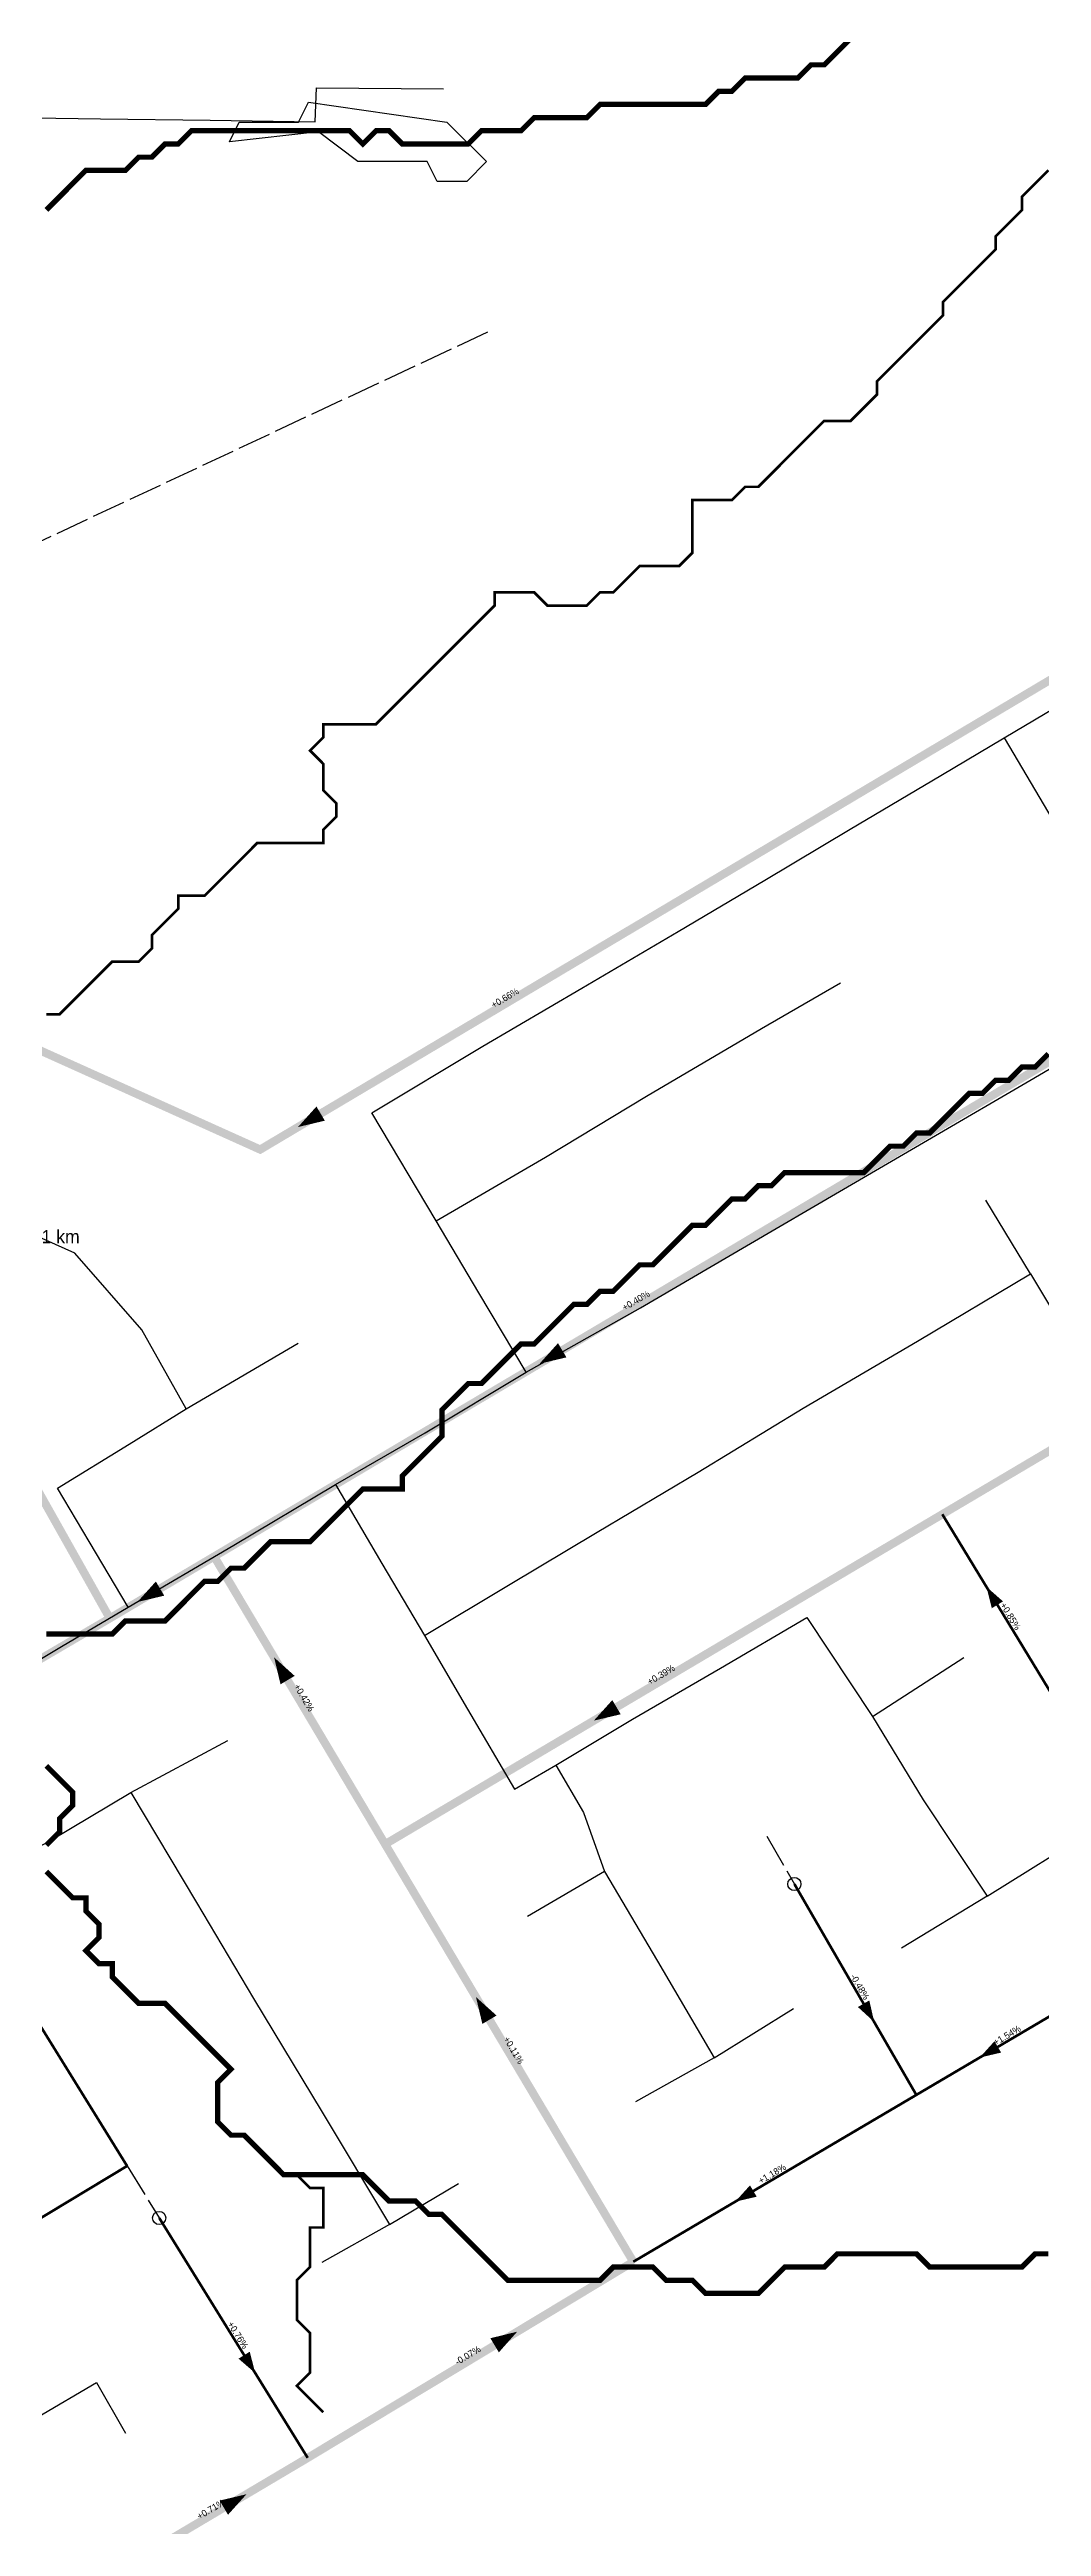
# Model space of a CAD drawing. Header units: metres. Extents: x 442821 to 452274, y 2561971 to 2571293.
# Drawn here: x 445372 to 445673, y 2566409 to 2567161 of the extents above; entities that cross this region are included whole.
import ezdxf
from ezdxf.enums import TextEntityAlignment as Align

# ---------------------------------------------------------------- set-up
doc = ezdxf.new("R2010")
doc.units = ezdxf.units.M
doc.header["$LTSCALE"] = 8
doc.linetypes.add('DASHDOT', pattern=[3.556, 2.54, -0.508, 0, -0.508])
doc.linetypes.add('DASHED', pattern=[1.524, 1.27, -0.254])
for name, color, linetype in [('A_ARROWS', 7, 'Continuous'), ('A_BRANCH', 7, 'Continuous'), ('A_BUILT_2006', 252, 'Continuous'), ('A_GRADIENT', 8, 'Continuous'), ('A_HEAD_GAP', 8, 'Continuous'), ('A_HEADS', 8, 'Continuous'), ('A_LATERAL', 7, 'Continuous'), ('A_OUTLET_LABEL', 7, 'Continuous'), ('A_STREAMS', 5, 'Continuous'), ('A_SUBMAIN', 7, 'Continuous'), ('A_WADI', 4, 'Continuous')]:
    doc.layers.add(name, color=color, linetype=linetype)

msp = doc.modelspace()

# ---------------------------------------------------------------- linework, layer by layer
at = {"layer": 'A_ARROWS', "color": 2}
for points in [[(445447.6, 2566834.07), (445453.2, 2566840.3), (445455.75, 2566836)], [(445520.89, 2566762.25), (445526.5, 2566768.48), (445529.05, 2566764.18)], [(445398.86, 2566689.94), (445404.47, 2566696.17), (445407.02, 2566691.87)], [(445656.5, 2566694.56), (445661.53, 2566690.13), (445658.12, 2566688.05)], [(445440.36, 2566673.13), (445446.59, 2566667.53), (445442.3, 2566664.97)], [(445537.37, 2566653.95), (445542.98, 2566660.18), (445545.53, 2566655.88)], [(445501.61, 2566570.07), (445507.85, 2566564.47), (445503.55, 2566561.92)], [(445622.44, 2566562.51), (445617.5, 2566567.05), (445620.96, 2566569.05)], [(445654.44, 2566551.7), (445658.94, 2566556.67), (445660.97, 2566553.23)], [(445580.26, 2566507.97), (445584.76, 2566512.94), (445586.79, 2566509.5)], [(445514.11, 2566468.53), (445508.55, 2566462.26), (445505.97, 2566466.54)], [(445434.63, 2566455.96), (445429.56, 2566460.35), (445432.96, 2566462.46)], [(445431.97, 2566419.21), (445426.37, 2566412.98), (445423.82, 2566417.28)]]:
    msp.add_solid(points, dxfattribs=at)
at = {"layer": 'A_BRANCH', "color": 2, "const_width": 0.8}
for points in [[(445328.17, 2566478.05), (445395.74, 2566518.81)], [(445405.49, 2566503.05), (445450.55, 2566430.24)]]:
    msp.add_lwpolyline(points, dxfattribs=at)
at = {"layer": 'A_BUILT_2006', "color": 252}
for points in [[(445452.8, 2567139.12), (445453.22, 2567149.4)], [(445453.22, 2567149.4), (445491.76, 2567149.13)], [(445353.84, 2567140.47), (445387.66, 2567140.01)], [(445387.66, 2567140.01), (445421, 2567139.55)], [(445421, 2567139.55), (445452.8, 2567139.12)], [(445661.88, 2566952.15), (445683.53, 2566965)], [(445642.64, 2566940.72), (445661.88, 2566952.15)], [(445661.88, 2566952.15), (445676.68, 2566927.16)], [(445615.19, 2566924.42), (445642.64, 2566940.72)], [(445589.24, 2566909.01), (445615.19, 2566924.42)], [(445563, 2566893.43), (445589.24, 2566909.01)], [(445533.74, 2566876.17), (445563, 2566893.43)], [(445503.69, 2566858.61), (445533.74, 2566876.17)], [(445588.2, 2566864.02), (445612.17, 2566877.81)], [(445553.38, 2566843.42), (445588.2, 2566864.02)], [(445669.64, 2566848.23), (445700.21, 2566866.11)], [(445470.03, 2566838.41), (445503.69, 2566858.61)], [(445522.71, 2566824.88), (445553.38, 2566843.42)], [(445639.84, 2566830.78), (445669.64, 2566848.23)], [(445489.51, 2566805.6), (445470.03, 2566838.41)], [(445613.14, 2566815.2), (445639.84, 2566830.78)], [(445489.51, 2566805.6), (445522.71, 2566824.88)], [(445583.69, 2566797.98), (445613.14, 2566815.2)], [(445669.83, 2566789.55), (445656.27, 2566811.92)], [(445379.89, 2566795.84), (445353.41, 2566807.61)], [(445502.52, 2566783.74), (445489.51, 2566805.6)], [(445551.51, 2566779.25), (445583.69, 2566797.98)], [(445400.24, 2566772.49), (445379.89, 2566795.84)], [(445635.63, 2566769.14), (445669.83, 2566789.55)], [(445669.83, 2566789.55), (445682.96, 2566767.73)], [(445516.83, 2566759.67), (445502.52, 2566783.74)], [(445516.83, 2566759.67), (445551.51, 2566779.25)], [(445413.62, 2566748.52), (445400.24, 2566772.49)], [(445413.62, 2566748.52), (445447.62, 2566768.52)], [(445600.9, 2566748.76), (445635.63, 2566769.14)], [(445486.22, 2566741.26), (445516.83, 2566759.67)], [(445396.39, 2566737.84), (445413.62, 2566748.52)], [(445568.99, 2566729.36), (445600.9, 2566748.76)], [(445374.62, 2566724.52), (445396.39, 2566737.84)], [(445458.97, 2566725.62), (445486.22, 2566741.26)], [(445538.42, 2566711.11), (445568.99, 2566729.36)], [(445384.26, 2566708.26), (445374.62, 2566724.52)], [(445428.12, 2566707.21), (445458.97, 2566725.62)], [(445458.97, 2566725.62), (445473.09, 2566701.68)], [(445396.05, 2566688.37), (445384.26, 2566708.26)], [(445396.05, 2566688.37), (445428.12, 2566707.21)], [(445511.46, 2566695.02), (445538.42, 2566711.11)], [(445473.09, 2566701.68), (445485.94, 2566679.78)], [(445485.94, 2566679.78), (445511.46, 2566695.02)], [(445375.88, 2566676.41), (445396.05, 2566688.37)], [(445575.78, 2566669.9), (445602.03, 2566685.2)], [(445602.03, 2566685.2), (445621.88, 2566655.24)], [(445355.16, 2566664.12), (445375.88, 2566676.41)], [(445485.94, 2566679.78), (445499, 2566657.44)], [(445549.09, 2566654.36), (445575.78, 2566669.9)], [(445621.88, 2566655.24), (445649.66, 2566673.13)], [(445499, 2566657.44), (445513.32, 2566633.15)], [(445525.83, 2566640.44), (445549.09, 2566654.36)], [(445621.88, 2566655.24), (445637.33, 2566629.92)], [(445396.91, 2566632.12), (445426.29, 2566647.96)], [(445513.32, 2566633.15), (445525.83, 2566640.44)], [(445525.83, 2566640.44), (445534.21, 2566626.05)], [(445372.29, 2566617.47), (445396.91, 2566632.12)], [(445396.91, 2566632.12), (445416.76, 2566598.75)], [(445534.21, 2566626.05), (445540.58, 2566608.2)], [(445637.33, 2566629.92), (445656.7, 2566600.7)], [(445351.83, 2566606.25), (445372.29, 2566617.47)], [(445656.7, 2566600.7), (445689.23, 2566620.89)], [(445540.58, 2566608.2), (445517.2, 2566594.47)], [(445540.58, 2566608.2), (445556.68, 2566580.94)], [(445656.7, 2566600.7), (445630.68, 2566584.88)], [(445416.76, 2566598.75), (445434.1, 2566569.67)], [(445556.68, 2566580.94), (445573.88, 2566551.65)], [(445434.1, 2566569.67), (445454.92, 2566535.11)], [(445573.88, 2566551.65), (445597.92, 2566566.63)], [(445573.88, 2566551.65), (445549.98, 2566538.23)], [(445454.92, 2566535.11), (445475.32, 2566501.09)], [(445475.32, 2566501.09), (445496.29, 2566513.48)], [(445475.32, 2566501.09), (445454.84, 2566489.51)], [(445368.55, 2566442.58), (445386.44, 2566453.16)], [(445386.44, 2566453.16), (445395.22, 2566437.69)]]:
    msp.add_lwpolyline(points, dxfattribs=at)
at = {"layer": 'A_HEAD_GAP', "color": 8, "linetype": 'DASHED'}
for points in [[(445505.12, 2567075.26), (445329.67, 2566993.17)], [(445589.84, 2566618.88), (445598.23, 2566604.36)], [(445395.74, 2566518.81), (445405.49, 2566503.05)]]:
    msp.add_lwpolyline(points, dxfattribs=at)
at = {"layer": 'A_HEADS', "color": 2}
for centre in [(445598.23, 2566604.36), (445405.49, 2566503.05)]:
    msp.add_circle(centre, 2, dxfattribs=at)
at = {"layer": 'A_LATERAL', "color": 2, "const_width": 0.8}
for points in [[(445681.77, 2566653), (445643.11, 2566716.57)], [(445395.74, 2566518.81), (445318.86, 2566643.02)], [(445691.87, 2566573.76), (445635.23, 2566540.38)], [(445635.23, 2566540.38), (445549.35, 2566489.75)]]:
    msp.add_lwpolyline(points, dxfattribs=at)
at = {"layer": 'A_LATERAL', "color": 2, "linetype": 'DASHDOT', "const_width": 0.8}
msp.add_lwpolyline([(445598.23, 2566604.36), (445635.23, 2566540.38)], dxfattribs=at)
at = {"layer": 'A_STREAMS', "color": 5}
for points, const_width in [([(445615.28, 2567164.38), (445611.28, 2567160.38), (445607.28, 2567156.38), (445603.28, 2567156.38), (445599.28, 2567152.38), (445595.28, 2567152.38), (445591.28, 2567152.38), (445587.28, 2567152.38), (445583.28, 2567152.38), (445579.28, 2567148.38), (445575.28, 2567148.38), (445571.28, 2567144.37), (445567.28, 2567144.37), (445563.28, 2567144.37), (445559.28, 2567144.37), (445555.28, 2567144.37), (445551.28, 2567144.37), (445547.28, 2567144.37), (445543.27, 2567144.37), (445539.27, 2567144.37), (445535.27, 2567140.37), (445531.27, 2567140.37), (445527.27, 2567140.37), (445523.27, 2567140.37), (445519.27, 2567140.37), (445515.27, 2567136.37), (445511.27, 2567136.37), (445507.27, 2567136.37), (445503.27, 2567136.37), (445499.27, 2567132.37), (445495.27, 2567132.37), (445491.27, 2567132.37), (445487.27, 2567132.37), (445483.27, 2567132.37), (445479.27, 2567132.37), (445475.27, 2567136.37), (445471.26, 2567136.37), (445467.26, 2567132.37), (445463.26, 2567136.37), (445459.26, 2567136.37), (445455.26, 2567136.37), (445451.26, 2567136.37), (445447.26, 2567136.37), (445443.26, 2567136.37), (445439.26, 2567136.37), (445435.26, 2567136.37), (445431.26, 2567136.37), (445427.26, 2567136.37), (445423.26, 2567136.37), (445419.26, 2567136.37), (445415.26, 2567136.37), (445411.26, 2567132.37), (445407.26, 2567132.37), (445403.26, 2567128.37), (445399.25, 2567128.37), (445395.25, 2567124.37), (445391.25, 2567124.37), (445387.25, 2567124.37), (445383.25, 2567124.37), (445379.25, 2567120.37), (445375.25, 2567116.36), (445371.25, 2567112.36)], 1.6), ([(445675.29, 2567124.37), (445671.29, 2567120.37), (445667.29, 2567116.36), (445667.29, 2567112.36), (445663.29, 2567108.36), (445659.29, 2567104.36), (445659.29, 2567100.36), (445655.29, 2567096.36), (445651.29, 2567092.36), (445647.29, 2567088.35), (445643.29, 2567084.35), (445643.29, 2567080.35), (445639.29, 2567076.35), (445635.29, 2567072.35), (445631.29, 2567068.35), (445627.29, 2567064.35), (445623.29, 2567060.34), (445623.29, 2567056.34), (445619.29, 2567052.34), (445615.28, 2567048.34), (445611.28, 2567048.34), (445607.28, 2567048.34), (445603.28, 2567044.34), (445599.28, 2567040.34), (445595.28, 2567036.34), (445591.28, 2567032.33), (445587.28, 2567028.33), (445583.28, 2567028.33), (445579.28, 2567024.33), (445575.28, 2567024.33), (445571.28, 2567024.33), (445567.28, 2567024.33), (445567.28, 2567020.33), (445567.28, 2567016.33), (445567.28, 2567012.33), (445567.28, 2567008.33), (445563.28, 2567004.32), (445559.28, 2567004.32), (445555.28, 2567004.32), (445551.28, 2567004.32), (445547.28, 2567000.32), (445543.27, 2566996.32), (445539.27, 2566996.32), (445535.27, 2566992.32), (445531.27, 2566992.32), (445527.27, 2566992.32), (445523.27, 2566992.32), (445519.27, 2566996.32), (445515.27, 2566996.32), (445511.27, 2566996.32), (445507.27, 2566996.32), (445507.27, 2566992.32), (445503.27, 2566988.32), (445499.27, 2566984.32), (445495.27, 2566980.32), (445491.27, 2566976.32), (445487.27, 2566972.31), (445483.27, 2566968.31), (445479.27, 2566964.31), (445475.27, 2566960.31), (445471.26, 2566956.31), (445467.26, 2566956.31), (445463.26, 2566956.31), (445459.26, 2566956.31), (445455.26, 2566956.31), (445455.26, 2566952.31), (445451.26, 2566948.31), (445455.26, 2566944.3), (445455.26, 2566940.3), (445455.26, 2566936.3), (445459.26, 2566932.3), (445459.26, 2566928.3), (445455.26, 2566924.3), (445455.26, 2566920.3), (445451.26, 2566920.3), (445447.26, 2566920.3), (445443.26, 2566920.3), (445439.26, 2566920.3), (445435.26, 2566920.3), (445431.26, 2566916.29), (445427.26, 2566912.29), (445423.26, 2566908.29), (445419.26, 2566904.29), (445415.26, 2566904.29), (445411.26, 2566904.29), (445411.26, 2566900.29), (445407.26, 2566896.29), (445403.26, 2566892.29), (445403.26, 2566888.28), (445399.25, 2566884.28), (445395.25, 2566884.28), (445391.25, 2566884.28), (445387.25, 2566880.28), (445383.25, 2566876.28), (445379.25, 2566872.28), (445375.25, 2566868.28), (445371.25, 2566868.28)], 0.8), ([(445675.29, 2566856.27), (445671.29, 2566852.27), (445667.29, 2566852.27), (445663.29, 2566848.27), (445659.29, 2566848.27), (445655.29, 2566844.27), (445651.29, 2566844.27), (445647.29, 2566840.27), (445643.29, 2566836.27), (445639.29, 2566832.26), (445635.29, 2566832.26), (445631.29, 2566828.26), (445627.29, 2566828.26), (445623.29, 2566824.26), (445619.29, 2566820.26), (445615.28, 2566820.26), (445611.28, 2566820.26), (445607.28, 2566820.26), (445603.28, 2566820.26), (445599.28, 2566820.26), (445595.28, 2566820.26), (445591.28, 2566816.26), (445587.28, 2566816.26), (445583.28, 2566812.26), (445579.28, 2566812.26), (445575.28, 2566808.26), (445571.28, 2566804.26), (445567.28, 2566804.26), (445563.28, 2566800.25), (445559.28, 2566796.25), (445555.28, 2566792.25), (445551.28, 2566792.25), (445547.28, 2566788.25), (445543.27, 2566784.25), (445539.27, 2566784.25), (445535.27, 2566780.25), (445531.27, 2566780.25), (445527.27, 2566776.25), (445523.27, 2566772.24), (445519.27, 2566768.24), (445515.27, 2566768.24), (445511.27, 2566764.24), (445507.27, 2566760.24), (445503.27, 2566756.24), (445499.27, 2566756.24), (445495.27, 2566752.24), (445491.27, 2566748.24), (445491.27, 2566744.23), (445491.27, 2566740.23), (445487.27, 2566736.23), (445483.27, 2566732.23), (445479.27, 2566728.23), (445479.27, 2566724.23), (445475.27, 2566724.23), (445471.26, 2566724.23), (445467.26, 2566724.23), (445463.26, 2566720.23), (445459.26, 2566716.22), (445455.26, 2566712.22), (445451.26, 2566708.22), (445447.26, 2566708.22), (445443.26, 2566708.22), (445439.26, 2566708.22), (445435.26, 2566704.22), (445431.26, 2566700.22), (445427.26, 2566700.22), (445423.26, 2566696.22), (445419.26, 2566696.22), (445415.26, 2566692.22), (445411.26, 2566688.21), (445407.26, 2566684.21), (445403.26, 2566684.21), (445399.25, 2566684.21), (445395.25, 2566684.21), (445391.25, 2566680.21), (445387.25, 2566680.21), (445383.25, 2566680.21), (445379.25, 2566680.21), (445375.25, 2566680.21), (445371.25, 2566680.21)], 1.6), ([(445371.25, 2566616.19), (445375.25, 2566620.19), (445375.25, 2566624.19), (445379.25, 2566628.19), (445379.25, 2566632.2), (445375.25, 2566636.2), (445371.25, 2566640.2)], 1.6), ([(445447.26, 2566516.15), (445443.26, 2566516.15), (445439.26, 2566520.16), (445435.26, 2566524.16), (445431.26, 2566528.16), (445427.26, 2566528.16), (445423.26, 2566532.16), (445423.26, 2566536.16), (445423.26, 2566540.16), (445423.26, 2566544.16), (445427.26, 2566548.17), (445423.26, 2566552.17), (445419.26, 2566556.17), (445415.26, 2566560.17), (445411.26, 2566564.17), (445407.26, 2566568.17), (445403.26, 2566568.17), (445399.25, 2566568.17), (445395.25, 2566572.17), (445391.25, 2566576.18), (445391.25, 2566580.18), (445387.25, 2566580.18), (445383.25, 2566584.18), (445387.25, 2566588.18), (445387.25, 2566592.18), (445383.25, 2566596.18), (445383.25, 2566600.18), (445379.25, 2566600.18), (445375.25, 2566604.19), (445371.25, 2566608.19)], 1.6), ([(445675.29, 2566492.15), (445671.29, 2566492.15), (445667.29, 2566488.14), (445663.29, 2566488.14), (445659.29, 2566488.14), (445655.29, 2566488.14), (445651.29, 2566488.14), (445647.29, 2566488.14), (445643.29, 2566488.14), (445639.29, 2566488.14), (445635.29, 2566492.15), (445631.29, 2566492.15), (445627.29, 2566492.15), (445623.29, 2566492.15), (445619.29, 2566492.15), (445615.28, 2566492.15), (445611.28, 2566492.15), (445607.28, 2566488.14), (445603.28, 2566488.14), (445599.28, 2566488.14), (445595.28, 2566488.14), (445591.28, 2566484.14), (445587.28, 2566480.14), (445583.28, 2566480.14), (445579.28, 2566480.14), (445575.28, 2566480.14), (445571.28, 2566480.14), (445567.28, 2566484.14), (445563.28, 2566484.14), (445559.28, 2566484.14), (445555.28, 2566488.14), (445551.28, 2566488.14), (445547.28, 2566488.14), (445543.27, 2566488.14), (445539.27, 2566484.14), (445535.27, 2566484.14), (445531.27, 2566484.14), (445527.27, 2566484.14), (445523.27, 2566484.14), (445519.27, 2566484.14), (445515.27, 2566484.14), (445511.27, 2566484.14), (445507.27, 2566488.14), (445503.27, 2566492.15), (445499.27, 2566496.15), (445495.27, 2566500.15), (445491.27, 2566504.15), (445487.27, 2566504.15), (445483.27, 2566508.15), (445479.27, 2566508.15), (445475.27, 2566508.15), (445471.26, 2566512.15), (445467.26, 2566516.15), (445463.26, 2566516.15), (445459.26, 2566516.15), (445455.26, 2566516.15), (445451.26, 2566516.15), (445447.26, 2566516.15)], 1.6), ([(445455.26, 2566444.13), (445451.26, 2566448.13), (445447.26, 2566452.13), (445451.26, 2566456.13), (445451.26, 2566460.14), (445451.26, 2566464.14), (445451.26, 2566468.14), (445447.26, 2566472.14), (445447.26, 2566476.14), (445447.26, 2566480.14), (445447.26, 2566484.14), (445451.26, 2566488.14), (445451.26, 2566492.15), (445451.26, 2566496.15), (445451.26, 2566500.15), (445455.26, 2566500.15), (445455.26, 2566504.15), (445455.26, 2566508.15), (445455.26, 2566512.15), (445451.26, 2566512.15), (445447.26, 2566516.15)], 0.8)]:
    msp.add_lwpolyline(points, dxfattribs=dict(at, const_width=const_width))
at = {"layer": 'A_SUBMAIN', "color": 2, "const_width": 2.5}
for points in [[(445807.78, 2567048.2), (445436.13, 2566827.24), (445201.18, 2566933.06)], [(445393.35, 2566396.31), (445450.55, 2566430.24)]]:
    msp.add_lwpolyline(points, dxfattribs=at)
at = {"layer": 'A_SUBMAIN', "color": 2, "linetype": 'DASHED', "const_width": 2.5}
for points in [[(445679.74, 2566856.38), (445422.16, 2566703.75)], [(445730.32, 2566768.21), (445643.11, 2566716.57)], [(445643.11, 2566716.57), (445474.04, 2566616.45)], [(445422.16, 2566703.75), (445390.5, 2566684.99)], [(445474.04, 2566616.45), (445422.16, 2566703.75)], [(445549.35, 2566489.75), (445474.04, 2566616.45)], [(445450.55, 2566430.24), (445549.35, 2566489.75)]]:
    msp.add_lwpolyline(points, dxfattribs=at)
at = {"layer": 'A_SUBMAIN', "color": 2, "linetype": 'DASHDOT', "const_width": 2.5}
for points in [[(445390.5, 2566684.99), (445353.67, 2566750.45), (445300.14, 2566777.3)], [(445318.86, 2566643.02), (445390.5, 2566684.99)]]:
    msp.add_lwpolyline(points, dxfattribs=at)
at = {"layer": 'A_WADI', "color": 4}
msp.add_lwpolyline([(445492.8, 2567139.01), (445504.8, 2567127.01), (445498.8, 2567121.01), (445489.8, 2567121.01), (445486.8, 2567127.01), (445465.8, 2567127.01), (445453.8, 2567136.01), (445426.8, 2567133.01), (445429.8, 2567139.01), (445447.8, 2567139.01), (445450.8, 2567145.01), (445492.8, 2567139.01)], close=True, dxfattribs=at)

# ---------------------------------------------------------------- texts
at = {"layer": 'A_GRADIENT', "color": 2}
for s, rotation, p in [('+0.66%', 30.73276, (445511.21, 2566871.88)), ('+0.40%', 30.64911, (445550.95, 2566780.06)), ('+0.85%', 301.31122, (445662.44, 2566684.78)), ('+0.39%', 30.63134, (445558.58, 2566666.51)), ('+0.42%', 300.72636, (445448.1, 2566660.1)), ('-0.48%', -59.95934, (445616.73, 2566572.37)), ('+0.11%', 300.72636, (445511.7, 2566553.1)), ('+1.54%', 30.51656, (445663.55, 2566557.07)), ('+1.18%', 30.51656, (445592.29, 2566515.07)), ('+0.76%', -58.24745, (445428.02, 2566466.65)), ('-0.07%', 31.06586, (445499.95, 2566460)), ('+0.71%', 30.67662, (445421.95, 2566413.27))]:
    msp.add_text(s, height=2, rotation=rotation, dxfattribs=at).set_placement(p, align=Align.BOTTOM_CENTER)
at = {"layer": 'A_OUTLET_LABEL', "color": 1}
msp.add_text('C02 basin 28.8 km: leaves by gravity at ~10.4 m extra depth | to main pipe invert -5.2 m over 2.25 km | to STP +13.0 m over 3.51 km', height=4, dxfattribs=at).set_placement((445067.6, 2566798.81))

doc.saveas('drawing.dxf')
